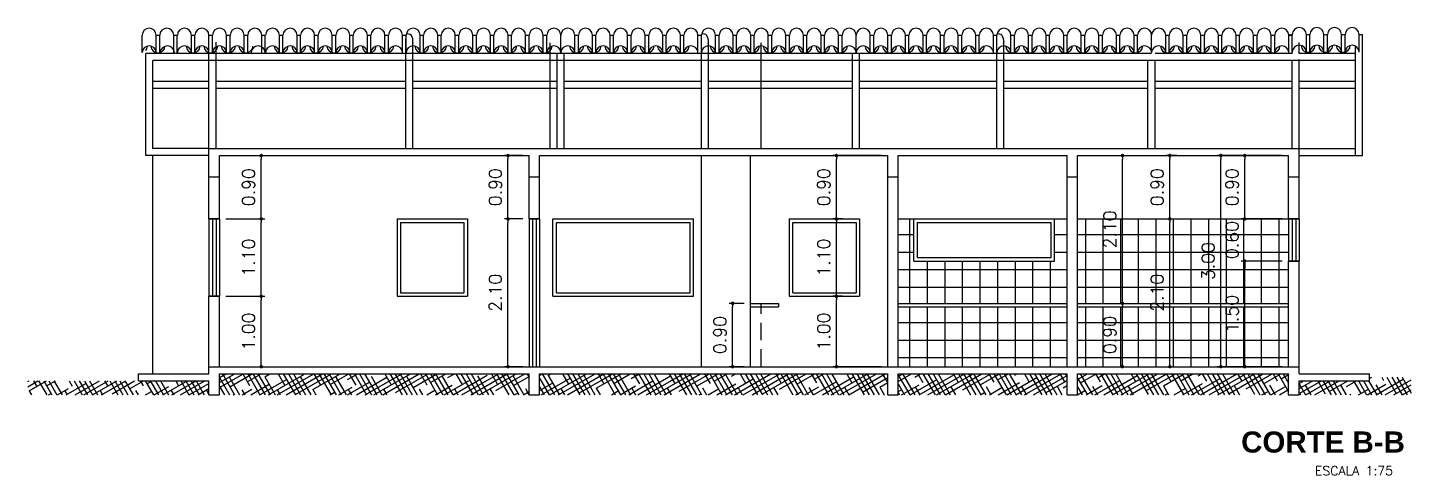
# Model space of a CAD drawing. Extents: x -194 to -47, y 46 to 98.
# Drawn here: x -193.54 to -173.87, y 67.58 to 73.94 of the extents above; entities that cross this region are included whole.
import ezdxf
from ezdxf.enums import TextEntityAlignment as Align

# ---------------------------------------------------------------- set-up
doc = ezdxf.new("R2010")
doc.units = 0
doc.header["$MEASUREMENT"] = 0
doc.linetypes.add('HIDDEN', pattern=[0.375, 0.25, -0.125])
doc.layers.get('0').update_dxf_attribs({"linetype": 'CONTINUOUS'})
doc.layers.get('DEFPOINTS').update_dxf_attribs({"linetype": 'CONTINUOUS'})
for name, color, linetype in [('ACESSÓRIO', 2, 'CONTINUOUS'), ('ALVENARIA', 7, 'CONTINUOUS'), ('ALVENARIA1', 44, 'CONTINUOUS'), ('COBERTURA', 6, 'CONTINUOUS'), ('COTA', 1, 'CONTINUOUS'), ('HATCH', 30, 'CONTINUOUS'), ('JAPOR', 142, 'CONTINUOUS'), ('TEXTO2', 40, 'CONTINUOUS'), ('TEXTO5', 5, 'CONTINUOUS')]:
    doc.layers.add(name, color=color, linetype=linetype)
doc.styles.add('SANSSERIFBOLD', font='sasb____.pfb')
doc.styles.add('SIMPLEX', font='SIMPLEX.SHX')
doc.dimstyles.new('DIM100', dxfattribs={"dimtxt": 0.18, "dimasz": 0.05, "dimexe": 0.05, "dimexo": 0.09, "dimgap": 0.09, "dimtad": 1, "dimzin": 0, "dimdsep": 46, "dimtxsty": 'SIMPLEX', "dimblk": 'DOT', "dimcen": 0.09, "dimadec": 0, "dimazin": 0, "dimtfac": 1, "dimtix": 1, "dimtofl": 0, "dimtmove": 2, "dimatfit": 3, "dimldrblk": 'DOT', "dimfxl": 1, "dimtolj": 1, "dimtzin": 0, "dimarcsym": 0})
pattern_1 = [(300, (-253.64849, -105.0782), (0.179126588, -0.18525635), [1, -0.5]), (30, (-253.64849, -105.0782), (-0.24775635, -0.070873412), [1, -0.5])]

# ---------------------------------------------------------------- blocks, each defined once
blk = doc.blocks.new('DOT')
at = {"layer": 'ALVENARIA', "color": 0, "linetype": 'ByBlock'}
blk.add_line((-0.5, 0), (-1, 0), dxfattribs=at)
at = {"layer": 'ALVENARIA', "color": 0, "linetype": 'ByBlock', "const_width": 0.5}
blk.add_lwpolyline([(-0.25, 0, 1), (0.25, 0, 1)], format="xyb", close=True, dxfattribs=at)
blk = doc.blocks.new('*D158')
at = {"color": 0, "linetype": 'ByBlock'}
for p, q in [((-190.725, 70.121), (-190.172, 70.121)), ((-190.222, 69.171), (-190.222, 70.071)), ((-190.725, 69.121), (-190.172, 69.121))]:
    blk.add_line(p, q, dxfattribs=at)
at = {"layer": 'DEFPOINTS', "color": 0, "linetype": 'ByBlock'}
for p in [(-190.815, 70.121), (-190.222, 70.121), (-190.815, 69.121)]:
    blk.add_point(p, dxfattribs=at)
at = {"color": 0, "linetype": 'ByBlock', "xscale": 0.05, "yscale": 0.05, "zscale": 0.05}
for p, rotation in [((-190.222, 70.121), 90), ((-190.222, 69.121), 270)]:
    blk.add_blockref('DOT', p, dxfattribs=dict(at, rotation=rotation))
at = {"color": 0, "linetype": 'ByBlock', "insert": (-190.402, 69.621), "char_height": 0.18, "attachment_point": 5, "rotation": 90, "style": 'SIMPLEX'}
blk.add_mtext('\\A1;1.00', dxfattribs=at)
blk = doc.blocks.new('*D159')
at = {"layer": 'COTA', "color": 0, "lineweight": -2}
for p, q in [((-190.725, 71.221), (-190.172, 71.221)), ((-190.222, 70.171), (-190.222, 71.171))]:
    blk.add_line(p, q, dxfattribs=at)
at = {"layer": 'DEFPOINTS', "color": 0}
for p in [(-190.815, 71.221), (-190.222, 71.221), (-190.815, 70.121)]:
    blk.add_point(p, dxfattribs=at)
at = {"layer": 'COTA', "color": 0, "lineweight": -2, "xscale": 0.05, "yscale": 0.05, "zscale": 0.05}
for p, rotation in [((-190.222, 71.221), 90), ((-190.222, 70.121), 270)]:
    blk.add_blockref('DOT', p, dxfattribs=dict(at, rotation=rotation))
at = {"layer": 'COTA', "color": 0, "insert": (-190.402, 70.671), "char_height": 0.18, "attachment_point": 5, "rotation": 90, "style": 'SIMPLEX'}
blk.add_mtext('\\A1;1.10', dxfattribs=at)
blk = doc.blocks.new('*D160')
at = {"layer": 'COTA', "color": 0, "lineweight": -2}
for p, q in [((-190.725, 72.121), (-190.172, 72.121)), ((-190.222, 71.271), (-190.222, 72.071))]:
    blk.add_line(p, q, dxfattribs=at)
at = {"layer": 'DEFPOINTS', "color": 0}
for p in [(-190.815, 72.121), (-190.222, 72.121), (-190.815, 71.221)]:
    blk.add_point(p, dxfattribs=at)
at = {"layer": 'COTA', "color": 0, "lineweight": -2, "xscale": 0.05, "yscale": 0.05, "zscale": 0.05}
for p, rotation in [((-190.222, 72.121), 90), ((-190.222, 71.221), 270)]:
    blk.add_blockref('DOT', p, dxfattribs=dict(at, rotation=rotation))
at = {"layer": 'COTA', "color": 0, "insert": (-190.402, 71.671), "char_height": 0.18, "attachment_point": 5, "rotation": 90, "style": 'SIMPLEX'}
blk.add_mtext('\\A1;0.90', dxfattribs=at)
blk = doc.blocks.new('*D161')
at = {"color": 0, "linetype": 'ByBlock'}
for p, q in [((-186.505, 71.221), (-186.764, 71.221)), ((-186.714, 69.171), (-186.714, 71.171)), ((-186.505, 69.121), (-186.764, 69.121))]:
    blk.add_line(p, q, dxfattribs=at)
at = {"layer": 'DEFPOINTS', "color": 0, "linetype": 'ByBlock'}
for p in [(-186.714, 71.221), (-186.415, 71.221), (-186.415, 69.121)]:
    blk.add_point(p, dxfattribs=at)
at = {"color": 0, "linetype": 'ByBlock', "xscale": 0.05, "yscale": 0.05, "zscale": 0.05}
for p, rotation in [((-186.714, 71.221), 90), ((-186.714, 69.121), 270)]:
    blk.add_blockref('DOT', p, dxfattribs=dict(at, rotation=rotation))
at = {"color": 0, "linetype": 'ByBlock', "insert": (-186.894, 70.171), "char_height": 0.18, "attachment_point": 5, "rotation": 90, "style": 'SIMPLEX'}
blk.add_mtext('\\A1;2.10', dxfattribs=at)
blk = doc.blocks.new('*D162')
at = {"layer": 'COTA', "color": 0, "lineweight": -2}
for p, q in [((-186.505, 72.121), (-186.764, 72.121)), ((-186.714, 71.271), (-186.714, 72.071))]:
    blk.add_line(p, q, dxfattribs=at)
at = {"layer": 'DEFPOINTS', "color": 0}
for p in [(-186.714, 72.121), (-186.415, 72.121), (-186.415, 71.221)]:
    blk.add_point(p, dxfattribs=at)
at = {"layer": 'COTA', "color": 0, "lineweight": -2, "xscale": 0.05, "yscale": 0.05, "zscale": 0.05}
for p, rotation in [((-186.714, 72.121), 90), ((-186.714, 71.221), 270)]:
    blk.add_blockref('DOT', p, dxfattribs=dict(at, rotation=rotation))
at = {"layer": 'COTA', "color": 0, "insert": (-186.894, 71.671), "char_height": 0.18, "attachment_point": 5, "rotation": 90, "style": 'SIMPLEX'}
blk.add_mtext('\\A1;0.90', dxfattribs=at)
blk = doc.blocks.new('*D163')
at = {"color": 0, "linetype": 'ByBlock'}
for p, q in [((-181.957, 70.121), (-182.095, 70.121)), ((-182.045, 69.171), (-182.045, 70.071)), ((-181.405, 69.121), (-182.095, 69.121))]:
    blk.add_line(p, q, dxfattribs=at)
at = {"layer": 'DEFPOINTS', "color": 0, "linetype": 'ByBlock'}
for p in [(-182.045, 70.121), (-181.867, 70.121), (-181.315, 69.121)]:
    blk.add_point(p, dxfattribs=at)
at = {"color": 0, "linetype": 'ByBlock', "xscale": 0.05, "yscale": 0.05, "zscale": 0.05}
for p, rotation in [((-182.045, 70.121), 90), ((-182.045, 69.121), 270)]:
    blk.add_blockref('DOT', p, dxfattribs=dict(at, rotation=rotation))
at = {"color": 0, "linetype": 'ByBlock', "insert": (-182.225, 69.621), "char_height": 0.18, "attachment_point": 5, "rotation": 90, "style": 'SIMPLEX'}
blk.add_mtext('\\A1;1.00', dxfattribs=at)
blk = doc.blocks.new('*D164')
at = {"layer": 'COTA', "color": 0, "lineweight": -2}
for p, q in [((-181.957, 71.221), (-182.095, 71.221)), ((-182.045, 70.171), (-182.045, 71.171))]:
    blk.add_line(p, q, dxfattribs=at)
at = {"layer": 'DEFPOINTS', "color": 0}
for p in [(-182.045, 71.221), (-181.867, 71.221), (-181.867, 70.121)]:
    blk.add_point(p, dxfattribs=at)
at = {"layer": 'COTA', "color": 0, "lineweight": -2, "xscale": 0.05, "yscale": 0.05, "zscale": 0.05}
for p, rotation in [((-182.045, 71.221), 90), ((-182.045, 70.121), 270)]:
    blk.add_blockref('DOT', p, dxfattribs=dict(at, rotation=rotation))
at = {"layer": 'COTA', "color": 0, "insert": (-182.225, 70.671), "char_height": 0.18, "attachment_point": 5, "rotation": 90, "style": 'SIMPLEX'}
blk.add_mtext('\\A1;1.10', dxfattribs=at)
blk = doc.blocks.new('*D165')
at = {"layer": 'COTA', "color": 0, "lineweight": -2}
for p, q in [((-181.405, 72.121), (-182.095, 72.121)), ((-182.045, 71.271), (-182.045, 72.071))]:
    blk.add_line(p, q, dxfattribs=at)
at = {"layer": 'DEFPOINTS', "color": 0}
for p in [(-182.045, 72.121), (-181.315, 72.121), (-181.867, 71.221)]:
    blk.add_point(p, dxfattribs=at)
at = {"layer": 'COTA', "color": 0, "lineweight": -2, "xscale": 0.05, "yscale": 0.05, "zscale": 0.05}
for p, rotation in [((-182.045, 72.121), 90), ((-182.045, 71.221), 270)]:
    blk.add_blockref('DOT', p, dxfattribs=dict(at, rotation=rotation))
at = {"layer": 'COTA', "color": 0, "insert": (-182.225, 71.671), "char_height": 0.18, "attachment_point": 5, "rotation": 90, "style": 'SIMPLEX'}
blk.add_mtext('\\A1;0.90', dxfattribs=at)
blk = doc.blocks.new('*D209')
at = {"color": 0, "linetype": 'ByBlock'}
for p, q in [((-183.355, 70.021), (-183.57, 70.021)), ((-183.52, 69.171), (-183.52, 69.971)), ((-183.355, 69.121), (-183.57, 69.121))]:
    blk.add_line(p, q, dxfattribs=at)
at = {"layer": 'DEFPOINTS', "color": 0, "linetype": 'ByBlock'}
for p in [(-183.52, 70.021), (-183.265, 70.021), (-183.265, 69.121)]:
    blk.add_point(p, dxfattribs=at)
at = {"color": 0, "linetype": 'ByBlock', "xscale": 0.05, "yscale": 0.05, "zscale": 0.05}
for p, rotation in [((-183.52, 70.021), 90), ((-183.52, 69.121), 270)]:
    blk.add_blockref('DOT', p, dxfattribs=dict(at, rotation=rotation))
at = {"color": 0, "linetype": 'ByBlock', "insert": (-183.7, 69.571), "char_height": 0.18, "attachment_point": 5, "rotation": 90, "style": 'SIMPLEX'}
blk.add_mtext('\\A1;0.90', dxfattribs=at)
blk = doc.blocks.new('*D213')
at = {"color": 0, "linetype": 'ByBlock'}
for p, q in [((-178.525, 70.021), (-177.928, 70.021)), ((-177.978, 69.171), (-177.978, 69.971)), ((-178.525, 69.121), (-177.928, 69.121))]:
    blk.add_line(p, q, dxfattribs=at)
at = {"layer": 'DEFPOINTS', "color": 0, "linetype": 'ByBlock'}
for p in [(-178.615, 70.021), (-177.978, 70.021), (-178.615, 69.121)]:
    blk.add_point(p, dxfattribs=at)
at = {"color": 0, "linetype": 'ByBlock', "xscale": 0.05, "yscale": 0.05, "zscale": 0.05}
for p, rotation in [((-177.978, 70.021), 90), ((-177.978, 69.121), 270)]:
    blk.add_blockref('DOT', p, dxfattribs=dict(at, rotation=rotation))
at = {"color": 0, "linetype": 'ByBlock', "insert": (-178.158, 69.571), "char_height": 0.18, "attachment_point": 5, "rotation": 90, "style": 'SIMPLEX'}
blk.add_mtext('\\A1;0.90', dxfattribs=at)
blk = doc.blocks.new('*D214')
at = {"layer": 'COTA', "color": 0, "lineweight": -2}
for p, q in [((-178.525, 72.121), (-177.928, 72.121)), ((-177.978, 70.071), (-177.978, 72.071))]:
    blk.add_line(p, q, dxfattribs=at)
at = {"layer": 'DEFPOINTS', "color": 0}
for p in [(-178.615, 72.121), (-177.978, 72.121), (-178.615, 70.021)]:
    blk.add_point(p, dxfattribs=at)
at = {"layer": 'COTA', "color": 0, "lineweight": -2, "xscale": 0.05, "yscale": 0.05, "zscale": 0.05}
for p, rotation in [((-177.978, 72.121), 90), ((-177.978, 70.021), 270)]:
    blk.add_blockref('DOT', p, dxfattribs=dict(at, rotation=rotation))
at = {"layer": 'COTA', "color": 0, "insert": (-178.158, 71.071), "char_height": 0.18, "attachment_point": 5, "rotation": 90, "style": 'SIMPLEX'}
blk.add_mtext('\\A1;2.10', dxfattribs=at)
blk = doc.blocks.new('*D215')
at = {"color": 0, "linetype": 'ByBlock'}
for p, q in [((-175.705, 70.621), (-176.29, 70.621)), ((-176.24, 69.171), (-176.24, 70.571)), ((-175.705, 69.121), (-176.29, 69.121))]:
    blk.add_line(p, q, dxfattribs=at)
at = {"layer": 'DEFPOINTS', "color": 0, "linetype": 'ByBlock'}
for p in [(-176.24, 70.621), (-175.615, 70.621), (-175.615, 69.121)]:
    blk.add_point(p, dxfattribs=at)
at = {"color": 0, "linetype": 'ByBlock', "xscale": 0.05, "yscale": 0.05, "zscale": 0.05}
for p, rotation in [((-176.24, 70.621), 90), ((-176.24, 69.121), 270)]:
    blk.add_blockref('DOT', p, dxfattribs=dict(at, rotation=rotation))
at = {"color": 0, "linetype": 'ByBlock', "insert": (-176.42, 69.871), "char_height": 0.18, "attachment_point": 5, "rotation": 90, "style": 'SIMPLEX'}
blk.add_mtext('\\A1;1.50', dxfattribs=at)
blk = doc.blocks.new('*D216')
at = {"layer": 'COTA', "color": 0, "lineweight": -2}
for p, q in [((-175.705, 71.221), (-176.29, 71.221)), ((-176.24, 71.271), (-176.24, 71.321)), ((-176.24, 70.571), (-176.24, 70.521))]:
    blk.add_line(p, q, dxfattribs=at)
at = {"layer": 'DEFPOINTS', "color": 0}
for p in [(-176.24, 71.221), (-175.615, 71.221), (-175.615, 70.621)]:
    blk.add_point(p, dxfattribs=at)
at = {"layer": 'COTA', "color": 0, "lineweight": -2, "xscale": 0.05, "yscale": 0.05, "zscale": 0.05}
for p, rotation in [((-176.24, 71.221), 270), ((-176.24, 70.621), 90)]:
    blk.add_blockref('DOT', p, dxfattribs=dict(at, rotation=rotation))
at = {"layer": 'COTA', "color": 0, "insert": (-176.42, 70.921), "char_height": 0.18, "attachment_point": 5, "rotation": 90, "style": 'SIMPLEX'}
blk.add_mtext('\\A1;0.60', dxfattribs=at)
blk = doc.blocks.new('*D217')
at = {"layer": 'COTA', "color": 0, "lineweight": -2}
for p, q in [((-175.705, 72.121), (-176.29, 72.121)), ((-176.24, 71.271), (-176.24, 72.071))]:
    blk.add_line(p, q, dxfattribs=at)
at = {"layer": 'DEFPOINTS', "color": 0}
for p in [(-176.24, 72.121), (-175.615, 72.121), (-175.615, 71.221)]:
    blk.add_point(p, dxfattribs=at)
at = {"layer": 'COTA', "color": 0, "lineweight": -2, "xscale": 0.05, "yscale": 0.05, "zscale": 0.05}
for p, rotation in [((-176.24, 72.121), 90), ((-176.24, 71.221), 270)]:
    blk.add_blockref('DOT', p, dxfattribs=dict(at, rotation=rotation))
at = {"layer": 'COTA', "color": 0, "insert": (-176.42, 71.671), "char_height": 0.18, "attachment_point": 5, "rotation": 90, "style": 'SIMPLEX'}
blk.add_mtext('\\A1;0.90', dxfattribs=at)
blk = doc.blocks.new('*D218')
at = {"color": 0, "linetype": 'ByBlock'}
for p, q in [((-175.705, 72.121), (-176.629, 72.121)), ((-176.579, 69.171), (-176.579, 72.071)), ((-175.705, 69.121), (-176.629, 69.121))]:
    blk.add_line(p, q, dxfattribs=at)
at = {"layer": 'DEFPOINTS', "color": 0, "linetype": 'ByBlock'}
for p in [(-176.579, 72.121), (-175.615, 72.121), (-175.615, 69.121)]:
    blk.add_point(p, dxfattribs=at)
at = {"color": 0, "linetype": 'ByBlock', "xscale": 0.05, "yscale": 0.05, "zscale": 0.05}
for p, rotation in [((-176.579, 72.121), 90), ((-176.579, 69.121), 270)]:
    blk.add_blockref('DOT', p, dxfattribs=dict(at, rotation=rotation))
at = {"color": 0, "linetype": 'ByBlock', "insert": (-176.759, 70.621), "char_height": 0.18, "attachment_point": 5, "rotation": 90, "style": 'SIMPLEX'}
blk.add_mtext('\\A1;3.00', dxfattribs=at)
blk = doc.blocks.new('*D219')
at = {"color": 0, "linetype": 'ByBlock'}
for p, q in [((-178.525, 71.221), (-177.254, 71.221)), ((-177.304, 69.171), (-177.304, 71.171)), ((-178.525, 69.121), (-177.254, 69.121))]:
    blk.add_line(p, q, dxfattribs=at)
at = {"layer": 'DEFPOINTS', "color": 0, "linetype": 'ByBlock'}
for p in [(-178.615, 71.221), (-177.304, 71.221), (-178.615, 69.121)]:
    blk.add_point(p, dxfattribs=at)
at = {"color": 0, "linetype": 'ByBlock', "xscale": 0.05, "yscale": 0.05, "zscale": 0.05}
for p, rotation in [((-177.304, 71.221), 90), ((-177.304, 69.121), 270)]:
    blk.add_blockref('DOT', p, dxfattribs=dict(at, rotation=rotation))
at = {"color": 0, "linetype": 'ByBlock', "insert": (-177.484, 70.171), "char_height": 0.18, "attachment_point": 5, "rotation": 90, "style": 'SIMPLEX'}
blk.add_mtext('\\A1;2.10', dxfattribs=at)
blk = doc.blocks.new('*D220')
at = {"color": 0, "linetype": 'ByBlock'}
for p, q in [((-177.205, 72.121), (-177.354, 72.121)), ((-177.304, 71.271), (-177.304, 72.071)), ((-178.525, 71.221), (-177.254, 71.221))]:
    blk.add_line(p, q, dxfattribs=at)
at = {"layer": 'DEFPOINTS', "color": 0, "linetype": 'ByBlock'}
for p in [(-177.304, 72.121), (-177.115, 72.121), (-178.615, 71.221)]:
    blk.add_point(p, dxfattribs=at)
at = {"color": 0, "linetype": 'ByBlock', "xscale": 0.05, "yscale": 0.05, "zscale": 0.05}
for p, rotation in [((-177.304, 72.121), 90), ((-177.304, 71.221), 270)]:
    blk.add_blockref('DOT', p, dxfattribs=dict(at, rotation=rotation))
at = {"color": 0, "linetype": 'ByBlock', "insert": (-177.484, 71.671), "char_height": 0.18, "attachment_point": 5, "rotation": 90, "style": 'SIMPLEX'}
blk.add_mtext('\\A1;0.90', dxfattribs=at)

msp = doc.modelspace()

# ---------------------------------------------------------------- hatches: boundary and pattern name
at = {"layer": 'HATCH'}
h = msp.add_hatch(dxfattribs=at)
h.set_pattern_fill('NET', color=256, scale=2, style=0)
h.paths.add_polyline_path([(-178.615, 70.021), (-175.615, 70.021), (-175.615, 70.621), (-175.615, 71.221), (-178.615, 71.221)])
h.paths.add_polyline_path([(-175.615, 69.121), (-175.615, 69.971), (-178.615, 69.971), (-178.615, 69.121)])
h.paths.add_polyline_path([(-181.165, 69.971), (-181.165, 69.121), (-178.765, 69.121), (-178.765, 69.971)])
h.paths.add_polyline_path([(-178.765, 70.021), (-178.765, 71.221), (-178.942, 71.221), (-178.942, 70.621), (-180.942, 70.621), (-180.942, 71.221), (-181.165, 71.221), (-181.165, 70.021)])
h.paths.add_polyline_path([(-178.293, 70.768), (-178.293, 71.373), (-178.023, 71.373), (-178.023, 70.768)], flags=9)
h.paths.add_polyline_path([(-176.555, 69.568), (-176.555, 70.173), (-176.285, 70.173), (-176.285, 69.568)], flags=9)
h.paths.add_polyline_path([(-176.555, 70.601), (-176.555, 71.24), (-176.285, 71.24), (-176.285, 70.601)], flags=9)
h.paths.add_polyline_path([(-176.894, 70.301), (-176.894, 70.94), (-176.624, 70.94), (-176.624, 70.301)], flags=24)
h.paths.add_polyline_path([(-177.619, 69.868), (-177.619, 70.473), (-177.349, 70.473), (-177.349, 69.868)], flags=9)
h.paths.add_polyline_path([(-178.293, 69.251), (-178.293, 69.89), (-178.023, 69.89), (-178.023, 69.251)], flags=24)
h = msp.add_hatch(dxfattribs=at)
h.set_pattern_fill('HOUND', color=256, angle=-60, style=0)
h.set_pattern_definition(pattern_1)
h.paths.add_polyline_path([(-190.965, 68.721), (-190.965, 68.921), (-191.965, 68.921), (-193.543, 68.921), (-193.543, 68.721)])
h.paths.add_polyline_path([(-186.415, 68.721), (-186.415, 69.021), (-190.815, 69.021), (-190.815, 68.721)])
h.paths.add_polyline_path([(-181.315, 68.721), (-181.315, 69.021), (-186.265, 69.021), (-186.265, 68.721)])
h.paths.add_polyline_path([(-178.765, 68.721), (-178.765, 69.021), (-181.165, 69.021), (-181.165, 68.721)])
h = msp.add_hatch(dxfattribs=at)
h.set_pattern_fill('HOUND', color=256, angle=-60, style=0)
h.set_pattern_definition(pattern_1)
h.paths.add_polyline_path([(-178.615, 69.021), (-178.615, 68.721), (-175.615, 68.721), (-175.615, 69.021)])
h.paths.add_polyline_path([(-174.465, 68.921), (-175.465, 68.921), (-175.465, 68.721), (-173.871, 68.721), (-173.871, 68.971), (-174.465, 68.971)])
h = msp.add_hatch(dxfattribs=at)
h.set_pattern_fill('HOUND', color=256, angle=-60, style=0)
h.set_pattern_definition(pattern_1)
h.paths.add_polyline_path([(-175.615, 68.721), (-175.615, 69.021), (-178.615, 69.021), (-178.615, 68.721)])

# ---------------------------------------------------------------- linework, layer by layer
at = {"layer": 'ACESSÓRIO'}
for p, q in [((-183.265, 70.021), (-182.867, 70.021)), ((-183.265, 69.971), (-182.867, 69.971)), ((-182.867, 70.021), (-182.867, 69.971)), ((-181.165, 70.021), (-178.765, 70.021)), ((-181.165, 69.971), (-178.765, 69.971)), ((-178.615, 70.021), (-175.615, 70.021)), ((-178.615, 69.971), (-175.615, 69.971))]:
    msp.add_line(p, q, dxfattribs=at)
at = {"layer": 'ACESSÓRIO', "linetype": 'HIDDEN'}
msp.add_line((-183.115, 69.121), (-183.115, 70.021), dxfattribs=at)
at = {"layer": 'ALVENARIA'}
for p, q in [((-190.965, 71.221), (-190.965, 72.221)), ((-190.965, 72.221), (-175.465, 72.221)), ((-175.465, 71.221), (-175.465, 72.221)), ((-190.815, 72.121), (-186.415, 72.121)), ((-190.815, 71.221), (-190.815, 72.121)), ((-186.415, 71.221), (-186.415, 72.121)), ((-186.265, 71.221), (-186.265, 72.121)), ((-186.265, 72.121), (-181.315, 72.121)), ((-181.315, 69.121), (-181.315, 72.121)), ((-181.165, 69.121), (-181.165, 72.121)), ((-181.165, 72.121), (-178.765, 72.121)), ((-178.765, 69.121), (-178.765, 72.121)), ((-178.615, 69.121), (-178.615, 72.121)), ((-178.615, 72.121), (-175.615, 72.121)), ((-175.615, 71.221), (-175.615, 72.121)), ((-190.965, 71.821), (-190.815, 71.821)), ((-186.415, 71.821), (-186.265, 71.821)), ((-181.315, 71.821), (-181.165, 71.821)), ((-178.765, 71.821), (-178.615, 71.821)), ((-175.615, 71.821), (-175.465, 71.821)), ((-190.965, 71.221), (-190.815, 71.221)), ((-190.815, 71.221), (-190.965, 71.221)), ((-186.415, 71.221), (-186.265, 71.221)), ((-186.265, 71.221), (-186.415, 71.221)), ((-186.415, 71.221), (-186.265, 71.221)), ((-175.615, 71.221), (-175.465, 71.221)), ((-175.465, 71.221), (-175.615, 71.221)), ((-175.615, 71.221), (-175.465, 71.221)), ((-175.615, 69.121), (-175.615, 70.621)), ((-175.615, 70.621), (-175.465, 70.621)), ((-175.465, 70.621), (-175.615, 70.621)), ((-175.465, 69.021), (-175.465, 70.621)), ((-190.965, 69.021), (-190.965, 70.121)), ((-190.965, 70.121), (-190.815, 70.121)), ((-190.815, 70.121), (-190.965, 70.121)), ((-190.815, 69.121), (-190.815, 70.121)), ((-190.965, 69.121), (-175.465, 69.121)), ((-184.515, 69.121), (-181.315, 69.121)), ((-191.965, 69.021), (-190.965, 69.021)), ((-191.965, 68.921), (-191.965, 69.021)), ((-191.965, 68.921), (-190.965, 68.921)), ((-190.965, 68.721), (-190.965, 68.921)), ((-190.815, 69.021), (-186.415, 69.021)), ((-190.815, 68.721), (-190.815, 69.021)), ((-186.415, 68.721), (-186.415, 69.021)), ((-186.265, 68.721), (-186.265, 69.021)), ((-186.265, 69.021), (-181.315, 69.021)), ((-181.315, 68.721), (-181.315, 69.021)), ((-181.165, 69.021), (-178.765, 69.021)), ((-181.165, 68.721), (-181.165, 69.021)), ((-178.765, 68.721), (-178.765, 69.021)), ((-178.615, 68.721), (-178.615, 69.021)), ((-178.615, 69.021), (-175.615, 69.021)), ((-175.615, 68.721), (-175.615, 69.021)), ((-175.465, 69.021), (-174.465, 69.021)), ((-175.465, 68.721), (-175.465, 68.921)), ((-175.465, 68.721), (-175.465, 68.921)), ((-175.465, 68.921), (-174.465, 68.921)), ((-174.465, 68.921), (-174.465, 69.021)), ((-190.965, 68.721), (-190.815, 68.721)), ((-186.415, 68.721), (-186.265, 68.721)), ((-181.315, 68.721), (-181.165, 68.721)), ((-178.765, 68.721), (-178.615, 68.721)), ((-175.615, 68.721), (-175.465, 68.721))]:
    msp.add_line(p, q, dxfattribs=at)
at = {"layer": 'ALVENARIA1'}
for p, q in [((-186.115, 72.221), (-186.115, 73.721)), ((-183.115, 72.221), (-183.115, 73.721)), ((-191.765, 69.021), (-191.765, 72.121)), ((-183.965, 69.121), (-183.965, 72.121)), ((-183.265, 69.121), (-183.265, 72.121))]:
    msp.add_line(p, q, dxfattribs=at)
at = {"layer": 'COBERTURA'}
for p, q in [((-191.916, 73.583), (-191.916, 73.833)), ((-191.716, 73.583), (-191.716, 73.833)), ((-191.666, 73.583), (-191.666, 73.833)), ((-191.466, 73.583), (-191.466, 73.833)), ((-191.416, 73.583), (-191.416, 73.833)), ((-191.215, 73.583), (-191.215, 73.833)), ((-191.165, 73.583), (-191.165, 73.833)), ((-190.965, 73.583), (-190.965, 73.833)), ((-190.915, 73.583), (-190.915, 73.833)), ((-190.715, 73.583), (-190.715, 73.833)), ((-190.665, 73.583), (-190.665, 73.833)), ((-190.465, 73.583), (-190.465, 73.833)), ((-190.415, 73.583), (-190.415, 73.833)), ((-190.215, 73.583), (-190.215, 73.833)), ((-190.165, 73.583), (-190.165, 73.833)), ((-189.963, 73.583), (-189.963, 73.833)), ((-189.913, 73.583), (-189.913, 73.833)), ((-189.713, 73.583), (-189.713, 73.833)), ((-189.663, 73.583), (-189.663, 73.833)), ((-189.463, 73.583), (-189.463, 73.833)), ((-189.413, 73.583), (-189.413, 73.833)), ((-189.213, 73.583), (-189.213, 73.833)), ((-189.163, 73.583), (-189.163, 73.833)), ((-188.963, 73.583), (-188.963, 73.833)), ((-188.913, 73.583), (-188.913, 73.833)), ((-188.713, 73.583), (-188.713, 73.833)), ((-188.663, 73.583), (-188.663, 73.833)), ((-188.463, 73.583), (-188.463, 73.833)), ((-188.413, 73.583), (-188.413, 73.833)), ((-188.213, 73.583), (-188.213, 73.833)), ((-188.213, 73.583), (-188.213, 73.833)), ((-188.165, 73.728), (-188.163, 73.84)), ((-188.163, 73.583), (-188.163, 73.833)), ((-188.163, 73.583), (-188.163, 73.833)), ((-187.963, 73.583), (-187.963, 73.833)), ((-187.913, 73.583), (-187.913, 73.833)), ((-187.713, 73.583), (-187.713, 73.833)), ((-187.663, 73.583), (-187.663, 73.833)), ((-187.463, 73.583), (-187.463, 73.833)), ((-187.413, 73.583), (-187.413, 73.833)), ((-187.213, 73.583), (-187.213, 73.833)), ((-187.163, 73.583), (-187.163, 73.833)), ((-186.963, 73.583), (-186.963, 73.833)), ((-186.913, 73.583), (-186.913, 73.833)), ((-186.713, 73.583), (-186.713, 73.833)), ((-186.663, 73.583), (-186.663, 73.833)), ((-186.463, 73.583), (-186.463, 73.833)), ((-186.413, 73.583), (-186.413, 73.833)), ((-186.213, 73.583), (-186.213, 73.833)), ((-186.163, 73.583), (-186.163, 73.833)), ((-185.963, 73.583), (-185.963, 73.833)), ((-185.963, 73.583), (-185.963, 73.833)), ((-185.763, 73.583), (-185.763, 73.833)), ((-185.713, 73.583), (-185.713, 73.833)), ((-185.513, 73.583), (-185.513, 73.833)), ((-185.463, 73.583), (-185.463, 73.833)), ((-185.263, 73.583), (-185.263, 73.833)), ((-185.213, 73.583), (-185.213, 73.833)), ((-185.013, 73.583), (-185.013, 73.833)), ((-184.963, 73.583), (-184.963, 73.833)), ((-184.763, 73.583), (-184.763, 73.833)), ((-184.713, 73.583), (-184.713, 73.833)), ((-184.513, 73.583), (-184.513, 73.833)), ((-184.463, 73.583), (-184.463, 73.833)), ((-184.263, 73.583), (-184.263, 73.833)), ((-184.213, 73.583), (-184.213, 73.833)), ((-184.013, 73.583), (-184.013, 73.833)), ((-184.013, 73.583), (-184.013, 73.833)), ((-183.965, 73.728), (-183.963, 73.84)), ((-183.963, 73.583), (-183.963, 73.833)), ((-183.963, 73.583), (-183.963, 73.833)), ((-183.763, 73.583), (-183.763, 73.833)), ((-183.713, 73.583), (-183.713, 73.833)), ((-183.513, 73.583), (-183.513, 73.833)), ((-183.463, 73.583), (-183.463, 73.833)), ((-183.263, 73.583), (-183.263, 73.833)), ((-183.213, 73.583), (-183.213, 73.833)), ((-183.013, 73.583), (-183.013, 73.833)), ((-182.963, 73.583), (-182.963, 73.833)), ((-182.763, 73.583), (-182.763, 73.833)), ((-182.713, 73.583), (-182.713, 73.833)), ((-182.513, 73.583), (-182.513, 73.833)), ((-182.463, 73.583), (-182.463, 73.833)), ((-182.263, 73.583), (-182.263, 73.833)), ((-182.213, 73.583), (-182.213, 73.833)), ((-182.013, 73.583), (-182.013, 73.833)), ((-181.963, 73.583), (-181.963, 73.833)), ((-181.763, 73.583), (-181.763, 73.833)), ((-181.763, 73.583), (-181.763, 73.833)), ((-181.563, 73.583), (-181.563, 73.833)), ((-181.513, 73.583), (-181.513, 73.833)), ((-181.313, 73.583), (-181.313, 73.833)), ((-181.263, 73.583), (-181.263, 73.833)), ((-181.063, 73.583), (-181.063, 73.833)), ((-181.013, 73.583), (-181.013, 73.833)), ((-180.813, 73.583), (-180.813, 73.833)), ((-180.763, 73.583), (-180.763, 73.833)), ((-180.563, 73.583), (-180.563, 73.833)), ((-180.513, 73.583), (-180.513, 73.833)), ((-180.313, 73.583), (-180.313, 73.833)), ((-180.263, 73.583), (-180.263, 73.833)), ((-180.063, 73.583), (-180.063, 73.833)), ((-180.013, 73.583), (-180.013, 73.833)), ((-179.813, 73.583), (-179.813, 73.833)), ((-179.813, 73.583), (-179.813, 73.833)), ((-179.765, 73.728), (-179.763, 73.84)), ((-179.763, 73.583), (-179.763, 73.833)), ((-179.763, 73.583), (-179.763, 73.833)), ((-179.563, 73.583), (-179.563, 73.833)), ((-179.513, 73.583), (-179.513, 73.833)), ((-179.313, 73.583), (-179.313, 73.833)), ((-179.263, 73.583), (-179.263, 73.833)), ((-179.063, 73.583), (-179.063, 73.833)), ((-179.013, 73.583), (-179.013, 73.833)), ((-178.813, 73.583), (-178.813, 73.833)), ((-178.763, 73.583), (-178.763, 73.833)), ((-178.563, 73.583), (-178.563, 73.833)), ((-178.513, 73.583), (-178.513, 73.833)), ((-178.313, 73.583), (-178.313, 73.833)), ((-178.263, 73.583), (-178.263, 73.833)), ((-178.063, 73.583), (-178.063, 73.833)), ((-178.013, 73.583), (-178.013, 73.833)), ((-177.813, 73.583), (-177.813, 73.833)), ((-177.763, 73.583), (-177.763, 73.833)), ((-177.563, 73.583), (-177.563, 73.833)), ((-177.563, 73.583), (-177.563, 73.833)), ((-177.363, 73.583), (-177.363, 73.833)), ((-177.313, 73.583), (-177.313, 73.833)), ((-177.113, 73.583), (-177.113, 73.833)), ((-177.063, 73.583), (-177.063, 73.833)), ((-176.863, 73.583), (-176.863, 73.833)), ((-176.813, 73.583), (-176.813, 73.833)), ((-176.613, 73.583), (-176.613, 73.833)), ((-176.563, 73.583), (-176.563, 73.833)), ((-176.363, 73.583), (-176.363, 73.833)), ((-176.313, 73.583), (-176.313, 73.833)), ((-176.113, 73.583), (-176.113, 73.833)), ((-176.063, 73.583), (-176.063, 73.833)), ((-175.863, 73.583), (-175.863, 73.833)), ((-175.813, 73.583), (-175.813, 73.833)), ((-175.613, 73.591), (-175.613, 73.841)), ((-175.613, 73.583), (-175.613, 73.833)), ((-175.613, 73.583), (-175.613, 73.833)), ((-175.563, 73.591), (-175.563, 73.841)), ((-175.563, 73.583), (-175.563, 73.833)), ((-175.363, 73.591), (-175.363, 73.841)), ((-175.313, 73.591), (-175.313, 73.841)), ((-175.113, 73.591), (-175.113, 73.841)), ((-175.063, 73.591), (-175.063, 73.841)), ((-174.863, 73.591), (-174.863, 73.841)), ((-174.813, 73.591), (-174.813, 73.841)), ((-174.613, 73.591), (-174.613, 73.841)), ((-174.563, 73.591), (-174.563, 73.841)), ((-190.965, 72.221), (-190.965, 73.731)), ((-190.865, 72.221), (-190.865, 73.731)), ((-188.165, 72.221), (-188.165, 73.731)), ((-188.165, 72.221), (-188.165, 73.727)), ((-188.067, 73.727), (-188.073, 73.707)), ((-188.067, 73.727), (-188.073, 73.707)), ((-188.065, 73.726), (-188.071, 73.707)), ((-188.065, 72.221), (-188.065, 73.731)), ((-188.065, 72.221), (-188.065, 73.727)), ((-183.965, 72.221), (-183.965, 73.731)), ((-183.965, 72.221), (-183.965, 73.727)), ((-183.867, 73.727), (-183.873, 73.707)), ((-183.867, 73.727), (-183.873, 73.707)), ((-183.865, 73.726), (-183.871, 73.707)), ((-183.865, 72.221), (-183.865, 73.731)), ((-183.865, 72.221), (-183.865, 73.727)), ((-179.765, 72.221), (-179.765, 73.731)), ((-179.765, 72.221), (-179.765, 73.727)), ((-179.667, 73.727), (-179.673, 73.707)), ((-179.667, 73.727), (-179.673, 73.707)), ((-179.665, 73.726), (-179.671, 73.707)), ((-179.665, 72.221), (-179.665, 73.731)), ((-179.665, 72.221), (-179.665, 73.727)), ((-175.565, 73.571), (-175.565, 73.727)), ((-175.465, 73.571), (-175.465, 73.727)), ((-174.665, 72.121), (-174.665, 73.676)), ((-174.565, 72.121), (-174.565, 73.727)), ((-187.965, 73.571), (-191.865, 73.571)), ((-191.865, 72.121), (-191.865, 73.571)), ((-187.965, 73.471), (-191.765, 73.471)), ((-191.765, 72.221), (-191.765, 73.471)), ((-185.915, 73.571), (-190.219, 73.571)), ((-185.915, 73.471), (-190.115, 73.471)), ((-183.865, 73.571), (-188.169, 73.571)), ((-188.163, 73.471), (-188.169, 73.471)), ((-183.865, 73.471), (-188.065, 73.471)), ((-186.015, 72.221), (-186.015, 73.571)), ((-185.915, 72.221), (-185.915, 73.571)), ((-179.665, 73.571), (-183.969, 73.571)), ((-183.963, 73.471), (-183.969, 73.471)), ((-179.665, 73.471), (-183.865, 73.471)), ((-181.815, 72.221), (-181.815, 73.571)), ((-181.715, 72.221), (-181.715, 73.571)), ((-177.563, 73.571), (-179.769, 73.571)), ((-179.763, 73.471), (-179.769, 73.471)), ((-174.665, 73.471), (-179.665, 73.471)), ((-177.615, 72.221), (-177.615, 73.471)), ((-175.561, 73.571), (-177.515, 73.571)), ((-177.515, 72.221), (-177.515, 73.471)), ((-175.565, 72.221), (-175.565, 73.471)), ((-174.665, 73.571), (-175.465, 73.571)), ((-175.465, 72.221), (-175.465, 73.488)), ((-190.965, 73.172), (-191.765, 73.172)), ((-190.965, 73.072), (-191.765, 73.072)), ((-190.115, 73.172), (-190.865, 73.172)), ((-190.115, 73.072), (-190.865, 73.072)), ((-188.163, 73.172), (-190.115, 73.172)), ((-188.163, 73.072), (-190.115, 73.072)), ((-186.015, 73.172), (-188.065, 73.172)), ((-186.015, 73.072), (-188.065, 73.072)), ((-183.963, 73.172), (-185.915, 73.172)), ((-183.963, 73.072), (-185.915, 73.072)), ((-181.815, 73.172), (-183.865, 73.172)), ((-181.815, 73.072), (-183.865, 73.072)), ((-179.765, 73.172), (-181.715, 73.172)), ((-179.765, 73.072), (-181.715, 73.072)), ((-177.615, 73.172), (-179.665, 73.172)), ((-177.615, 73.072), (-179.665, 73.072)), ((-175.563, 73.172), (-177.515, 73.172)), ((-175.563, 73.072), (-177.515, 73.072)), ((-174.665, 73.172), (-175.465, 73.172)), ((-174.665, 73.072), (-175.465, 73.072)), ((-190.965, 72.221), (-191.765, 72.221)), ((-175.465, 72.221), (-174.665, 72.221)), ((-190.965, 72.121), (-191.865, 72.121)), ((-175.465, 72.121), (-174.565, 72.121))]:
    msp.add_line(p, q, dxfattribs=at)
for centre, start, end in [((-191.816, 73.83), 1.8272, 178.1728), ((-191.691, 73.93), 255.4924, 284.5076), ((-191.566, 73.83), 1.8272, 178.1728), ((-191.441, 73.93), 255.4924, 284.5076), ((-191.315, 73.83), 1.8272, 178.1728), ((-191.19, 73.93), 255.4924, 284.5076), ((-191.065, 73.83), 1.8272, 178.1728), ((-190.94, 73.93), 255.4924, 284.5076), ((-190.815, 73.83), 1.8272, 178.1728), ((-190.69, 73.93), 255.4924, 284.5076), ((-190.565, 73.83), 1.8272, 178.1728), ((-190.44, 73.93), 255.4924, 284.5076), ((-190.315, 73.83), 1.8272, 178.1728), ((-190.19, 73.93), 255.4924, 284.5076), ((-190.063, 73.83), 1.8272, 178.1728), ((-189.938, 73.93), 255.4924, 284.5076), ((-189.813, 73.83), 1.8272, 178.1728), ((-189.688, 73.93), 255.4924, 284.5076), ((-189.563, 73.83), 1.8272, 178.1728), ((-189.438, 73.93), 255.4924, 284.5076), ((-189.313, 73.83), 1.8272, 178.1728), ((-189.188, 73.93), 255.4924, 284.5076), ((-189.063, 73.83), 1.8272, 178.1728), ((-188.938, 73.93), 255.4924, 284.5076), ((-188.813, 73.83), 1.8272, 178.1728), ((-188.688, 73.93), 255.4924, 284.5076), ((-188.563, 73.83), 1.8272, 178.1728), ((-188.438, 73.93), 255.4924, 284.5076), ((-188.313, 73.83), 1.8272, 178.1728), ((-188.188, 73.93), 255.4924, 284.5076), ((-188.063, 73.83), 1.8272, 178.1728), ((-188.063, 73.83), 173.7766, 178.1728), ((-187.938, 73.93), 255.4924, 284.5076), ((-187.813, 73.83), 1.8272, 178.1728), ((-187.688, 73.93), 255.4924, 284.5076), ((-187.563, 73.83), 1.8272, 178.1728), ((-187.438, 73.93), 255.4924, 284.5076), ((-187.313, 73.83), 1.8272, 178.1728), ((-187.188, 73.93), 255.4924, 284.5076), ((-187.063, 73.83), 1.8272, 178.1728), ((-186.938, 73.93), 255.4924, 284.5076), ((-186.813, 73.83), 1.8272, 178.1728), ((-186.688, 73.93), 255.4924, 284.5076), ((-186.563, 73.83), 1.8272, 178.1728), ((-186.438, 73.93), 255.4924, 284.5076), ((-186.313, 73.83), 1.8272, 178.1728), ((-186.188, 73.93), 255.4924, 284.5076), ((-186.063, 73.83), 1.8272, 178.1728), ((-185.863, 73.83), 1.8272, 178.1728), ((-185.738, 73.93), 255.4924, 284.5076), ((-185.613, 73.83), 1.8272, 178.1728), ((-185.488, 73.93), 255.4924, 284.5076), ((-185.363, 73.83), 1.8272, 178.1728), ((-185.238, 73.93), 255.4924, 284.5076), ((-185.113, 73.83), 1.8272, 178.1728), ((-184.988, 73.93), 255.4924, 284.5076), ((-184.863, 73.83), 1.8272, 178.1728), ((-184.738, 73.93), 255.4924, 284.5076), ((-184.613, 73.83), 1.8272, 178.1728), ((-184.488, 73.93), 255.4924, 284.5076), ((-184.363, 73.83), 1.8272, 178.1728), ((-184.238, 73.93), 255.4924, 284.5076), ((-184.113, 73.83), 1.8272, 178.1728), ((-183.988, 73.93), 255.4924, 284.5076), ((-183.863, 73.83), 1.8272, 178.1728), ((-183.863, 73.83), 173.7766, 178.1728), ((-183.738, 73.93), 255.4924, 284.5076), ((-183.613, 73.83), 1.8272, 178.1728), ((-183.488, 73.93), 255.4924, 284.5076), ((-183.363, 73.83), 1.8272, 178.1728), ((-183.238, 73.93), 255.4924, 284.5076), ((-183.113, 73.83), 1.8272, 178.1728), ((-182.988, 73.93), 255.4924, 284.5076), ((-182.863, 73.83), 1.8272, 178.1728), ((-182.738, 73.93), 255.4924, 284.5076), ((-182.613, 73.83), 1.8272, 178.1728), ((-182.488, 73.93), 255.4924, 284.5076), ((-182.363, 73.83), 1.8272, 178.1728), ((-182.238, 73.93), 255.4924, 284.5076), ((-182.113, 73.83), 1.8272, 178.1728), ((-181.988, 73.93), 255.4924, 284.5076), ((-181.863, 73.83), 1.8272, 178.1728), ((-181.663, 73.83), 1.8272, 178.1728), ((-181.538, 73.93), 255.4924, 284.5076), ((-181.413, 73.83), 1.8272, 178.1728), ((-181.288, 73.93), 255.4924, 284.5076), ((-181.163, 73.83), 1.8272, 178.1728), ((-181.038, 73.93), 255.4924, 284.5076), ((-180.913, 73.83), 1.8272, 178.1728), ((-180.788, 73.93), 255.4924, 284.5076), ((-180.663, 73.83), 1.8272, 178.1728), ((-180.538, 73.93), 255.4924, 284.5076), ((-180.413, 73.83), 1.8272, 178.1728), ((-180.288, 73.93), 255.4924, 284.5076), ((-180.163, 73.83), 1.8272, 178.1728), ((-180.038, 73.93), 255.4924, 284.5076), ((-179.913, 73.83), 1.8272, 178.1728), ((-179.788, 73.93), 255.4924, 284.5076), ((-179.663, 73.83), 1.8272, 178.1728), ((-179.663, 73.83), 173.7766, 178.1728), ((-179.538, 73.93), 255.4924, 284.5076), ((-179.413, 73.83), 1.8272, 178.1728), ((-179.288, 73.93), 255.4924, 284.5076), ((-179.163, 73.83), 1.8272, 178.1728), ((-179.038, 73.93), 255.4924, 284.5076), ((-178.913, 73.83), 1.8272, 178.1728), ((-178.788, 73.93), 255.4924, 284.5076), ((-178.663, 73.83), 1.8272, 178.1728), ((-178.538, 73.93), 255.4924, 284.5076), ((-178.413, 73.83), 1.8272, 178.1728), ((-178.288, 73.93), 255.4924, 284.5076), ((-178.163, 73.83), 1.8272, 178.1728), ((-178.038, 73.93), 255.4924, 284.5076), ((-177.913, 73.83), 1.8272, 178.1728), ((-177.788, 73.93), 255.4924, 284.5076), ((-177.663, 73.83), 1.8272, 178.1728), ((-177.463, 73.83), 1.8272, 178.1728), ((-177.338, 73.93), 255.4924, 284.5076), ((-177.213, 73.83), 1.8272, 178.1728), ((-177.088, 73.93), 255.4924, 284.5076), ((-176.963, 73.83), 1.8272, 178.1728), ((-176.838, 73.93), 255.4924, 284.5076), ((-176.713, 73.83), 1.8272, 178.1728), ((-176.588, 73.93), 255.4924, 284.5076), ((-176.463, 73.83), 1.8272, 178.1728), ((-176.338, 73.93), 255.4924, 284.5076), ((-176.213, 73.83), 1.8272, 178.1728), ((-176.088, 73.93), 255.4924, 284.5076), ((-175.963, 73.83), 1.8272, 178.1728), ((-175.838, 73.93), 255.4924, 284.5076), ((-175.713, 73.83), 1.8272, 178.1728), ((-175.588, 73.938), 255.4924, 284.5076), ((-175.588, 73.93), 255.4924, 284.5076), ((-175.463, 73.838), 1.8272, 178.1728), ((-175.463, 73.83), 173.7766, 178.1728), ((-175.338, 73.938), 255.4924, 284.5076), ((-175.213, 73.838), 1.8272, 178.1728), ((-175.088, 73.938), 255.4924, 284.5076), ((-174.963, 73.838), 1.8272, 178.1728), ((-174.838, 73.938), 255.4924, 284.5076), ((-174.713, 73.838), 1.8272, 178.1728), ((-174.588, 73.938), 255.4924, 284.5076), ((-191.816, 73.58), 1.8272, 178.1728), ((-191.941, 73.68), 319.257, 358.1728), ((-191.691, 73.68), 182.3382, 358.1728), ((-191.557, 73.58), 1.8272, 178.1728), ((-191.315, 73.58), 1.8272, 178.1728), ((-191.19, 73.68), 182.3382, 358.1728), ((-191.065, 73.58), 1.8272, 178.1728), ((-190.94, 73.68), 182.3382, 358.1728), ((-190.815, 73.58), 1.8272, 178.1728), ((-190.69, 73.68), 182.3382, 358.1728), ((-190.565, 73.58), 1.8272, 178.1728), ((-190.44, 73.68), 182.3382, 358.1728), ((-190.265, 73.58), 1.8272, 178.1728), ((-190.063, 73.58), 1.8272, 178.1728), ((-189.938, 73.68), 182.3382, 358.1728), ((-189.813, 73.58), 1.8272, 178.1728), ((-189.688, 73.68), 182.3382, 358.1728), ((-189.563, 73.58), 1.8272, 178.1728), ((-189.438, 73.68), 182.3382, 358.1728), ((-189.313, 73.58), 1.8272, 178.1728), ((-189.188, 73.68), 182.3382, 358.1728), ((-189.063, 73.58), 1.8272, 178.1728), ((-188.938, 73.68), 182.3382, 358.1728), ((-188.813, 73.58), 1.8272, 178.1728), ((-188.688, 73.68), 182.3382, 358.1728), ((-188.563, 73.58), 1.8272, 178.1728), ((-188.438, 73.68), 182.3382, 358.1728), ((-188.313, 73.58), 1.8272, 178.1728), ((-188.063, 73.58), 1.8272, 178.1728), ((-188.063, 73.58), 89.9126, 178.1728), ((-187.938, 73.68), 182.3382, 358.1728), ((-187.813, 73.58), 1.8272, 178.1728), ((-187.688, 73.68), 182.3382, 358.1728), ((-187.563, 73.58), 1.8272, 178.1728), ((-187.438, 73.68), 182.3382, 358.1728), ((-187.313, 73.58), 1.8272, 178.1728), ((-187.188, 73.68), 182.3382, 358.1728), ((-187.063, 73.58), 1.8272, 178.1728), ((-186.938, 73.68), 182.3382, 358.1728), ((-186.813, 73.58), 1.8272, 178.1728), ((-186.688, 73.68), 182.3382, 358.1728), ((-186.563, 73.58), 1.8272, 178.1728), ((-186.438, 73.68), 182.3382, 358.1728), ((-186.313, 73.58), 1.8272, 178.1728), ((-186.188, 73.68), 182.3382, 358.1728), ((-186.063, 73.58), 1.8272, 178.1728), ((-185.863, 73.58), 1.8272, 178.1728), ((-185.738, 73.68), 182.3382, 358.1728), ((-185.613, 73.58), 1.8272, 178.1728), ((-185.488, 73.68), 182.3382, 358.1728), ((-185.363, 73.58), 1.8272, 178.1728), ((-185.238, 73.68), 182.3382, 358.1728), ((-185.113, 73.58), 1.8272, 178.1728), ((-184.988, 73.68), 182.3382, 358.1728), ((-184.863, 73.58), 1.8272, 178.1728), ((-184.738, 73.68), 182.3382, 358.1728), ((-184.613, 73.58), 1.8272, 178.1728), ((-184.488, 73.68), 182.3382, 358.1728), ((-184.363, 73.58), 1.8272, 178.1728), ((-184.238, 73.68), 182.3382, 358.1728), ((-184.113, 73.58), 1.8272, 178.1728), ((-183.863, 73.58), 1.8272, 178.1728), ((-183.863, 73.58), 89.9126, 178.1728), ((-183.738, 73.68), 182.3382, 358.1728), ((-183.613, 73.58), 1.8272, 178.1728), ((-183.488, 73.68), 182.3382, 358.1728), ((-183.363, 73.58), 1.8272, 178.1728), ((-183.238, 73.68), 182.3382, 358.1728), ((-183.113, 73.58), 1.8272, 178.1728), ((-182.988, 73.68), 182.3382, 358.1728), ((-182.863, 73.58), 1.8272, 178.1728), ((-182.738, 73.68), 182.3382, 358.1728), ((-182.613, 73.58), 1.8272, 178.1728), ((-182.488, 73.68), 182.3382, 358.1728), ((-182.363, 73.58), 1.8272, 178.1728), ((-182.238, 73.68), 182.3382, 358.1728), ((-182.113, 73.58), 1.8272, 178.1728), ((-181.988, 73.68), 182.3382, 358.1728), ((-181.863, 73.58), 1.8272, 178.1728), ((-181.663, 73.58), 1.8272, 178.1728), ((-181.538, 73.68), 182.3382, 358.1728), ((-181.413, 73.58), 1.8272, 178.1728), ((-181.288, 73.68), 182.3382, 358.1728), ((-181.163, 73.58), 1.8272, 178.1728), ((-181.038, 73.68), 182.3382, 358.1728), ((-180.913, 73.58), 1.8272, 178.1728), ((-180.788, 73.68), 182.3382, 358.1728), ((-180.663, 73.58), 1.8272, 178.1728), ((-180.538, 73.68), 182.3382, 358.1728), ((-180.413, 73.58), 1.8272, 178.1728), ((-180.288, 73.68), 182.3382, 358.1728), ((-180.163, 73.58), 1.8272, 178.1728), ((-180.038, 73.68), 182.3382, 358.1728), ((-179.913, 73.58), 1.8272, 178.1728), ((-179.663, 73.58), 1.8272, 178.1728), ((-179.663, 73.58), 89.9126, 178.1728), ((-179.538, 73.68), 182.3382, 358.1728), ((-179.413, 73.58), 1.8272, 178.1728), ((-179.288, 73.68), 182.3382, 358.1728), ((-179.163, 73.58), 1.8272, 178.1728), ((-179.038, 73.68), 182.3382, 358.1728), ((-178.913, 73.58), 1.8272, 178.1728), ((-178.788, 73.68), 182.3382, 358.1728), ((-178.663, 73.58), 1.8272, 178.1728), ((-178.538, 73.68), 182.3382, 358.1728), ((-178.413, 73.58), 1.8272, 178.1728), ((-178.288, 73.68), 182.3382, 358.1728), ((-178.163, 73.58), 1.8272, 178.1728), ((-178.038, 73.68), 182.3382, 358.1728), ((-177.913, 73.58), 1.8272, 178.1728), ((-177.788, 73.68), 182.3382, 358.1728), ((-177.663, 73.58), 1.8272, 178.1728), ((-177.463, 73.58), 1.8272, 178.1728), ((-177.338, 73.68), 182.3382, 358.1728), ((-177.213, 73.58), 1.8272, 178.1728), ((-177.088, 73.68), 182.3382, 358.1728), ((-176.963, 73.58), 1.8272, 178.1728), ((-176.838, 73.68), 182.3382, 358.1728), ((-176.713, 73.58), 1.8272, 178.1728), ((-176.588, 73.68), 182.3382, 358.1728), ((-176.463, 73.58), 1.8272, 178.1728), ((-176.338, 73.68), 182.3382, 358.1728), ((-176.213, 73.58), 1.8272, 178.1728), ((-176.088, 73.68), 182.3382, 358.1728), ((-175.963, 73.58), 1.8272, 178.1728), ((-175.838, 73.68), 182.3382, 358.1728), ((-175.713, 73.58), 1.8272, 178.1728), ((-175.463, 73.588), 1.8272, 178.1728), ((-175.338, 73.688), 182.3382, 358.1728), ((-175.213, 73.588), 1.8272, 178.1728), ((-175.088, 73.688), 182.3382, 358.1728), ((-174.963, 73.588), 1.8272, 178.1728), ((-174.838, 73.688), 182.3382, 358.1728), ((-174.713, 73.588), 1.8272, 178.1728)]:
    msp.add_arc(centre, 0.1, start, end, dxfattribs=at)
for centre in [(-188.14, 73.73), (-183.94, 73.73), (-179.74, 73.73)]:
    msp.add_ellipse(centre, major_axis=(0.011, 0.12), ratio=0.625, start_param=-1.547444, end_param=0.331711, dxfattribs=at)
at = {"layer": 'HATCH'}
for p, q in [((-181.165, 71.221), (-180.892, 71.221)), ((-178.942, 71.221), (-178.765, 71.221)), ((-178.615, 71.221), (-175.465, 71.221))]:
    msp.add_line(p, q, dxfattribs=at)
at = {"layer": 'JAPOR'}
for p, q in [((-190.965, 71.221), (-190.965, 70.121)), ((-190.915, 71.221), (-190.915, 70.121)), ((-190.865, 71.221), (-190.865, 70.121)), ((-190.815, 71.221), (-190.815, 70.121)), ((-188.29, 71.221), (-187.29, 71.221)), ((-188.29, 71.221), (-188.29, 70.121)), ((-187.29, 71.221), (-187.29, 70.121)), ((-186.415, 71.221), (-186.415, 69.121)), ((-186.365, 71.221), (-186.365, 69.121)), ((-186.315, 71.221), (-186.315, 69.121)), ((-186.265, 71.221), (-186.265, 69.121)), ((-186.075, 71.221), (-184.075, 71.221)), ((-186.075, 70.121), (-186.075, 71.221)), ((-184.075, 70.121), (-184.075, 71.221)), ((-182.715, 71.221), (-182.715, 70.121)), ((-182.715, 71.221), (-181.715, 71.221)), ((-181.715, 71.221), (-181.715, 70.121)), ((-180.942, 70.621), (-180.942, 71.221)), ((-180.942, 71.221), (-180.892, 71.221)), ((-180.892, 71.221), (-178.992, 71.221)), ((-178.992, 71.221), (-178.942, 71.221)), ((-178.942, 70.621), (-178.942, 71.221)), ((-175.615, 71.221), (-175.615, 70.621)), ((-175.565, 71.221), (-175.565, 70.621)), ((-175.515, 71.221), (-175.515, 70.621)), ((-175.465, 71.221), (-175.465, 70.621)), ((-188.24, 71.171), (-187.34, 71.171)), ((-188.24, 71.171), (-188.24, 70.171)), ((-187.34, 71.171), (-187.34, 70.171)), ((-186.025, 71.171), (-184.125, 71.171)), ((-186.025, 70.171), (-186.025, 71.171)), ((-184.125, 70.171), (-184.125, 71.171)), ((-182.665, 71.171), (-181.765, 71.171)), ((-182.665, 70.171), (-182.665, 71.171)), ((-181.765, 71.171), (-181.765, 70.171)), ((-180.892, 71.171), (-178.992, 71.171)), ((-180.892, 70.671), (-180.892, 71.171)), ((-178.992, 70.671), (-178.992, 71.171)), ((-180.892, 70.671), (-178.992, 70.671)), ((-180.942, 70.621), (-178.942, 70.621)), ((-188.29, 70.121), (-187.29, 70.121)), ((-188.24, 70.171), (-187.34, 70.171)), ((-186.075, 70.121), (-184.075, 70.121)), ((-186.025, 70.171), (-184.125, 70.171)), ((-182.715, 70.121), (-181.715, 70.121)), ((-182.665, 70.171), (-181.765, 70.171))]:
    msp.add_line(p, q, dxfattribs=at)

# ---------------------------------------------------------------- texts
at = {"layer": 'TEXTO2', "style": 'SIMPLEX'}
msp.add_text('ESCALA 1:75', height=0.13, dxfattribs=at).set_placement((-174.686, 67.578), align=Align.CENTER)
at = {"layer": 'TEXTO5', "style": 'SANSSERIFBOLD'}
msp.add_text('CORTE B-B', height=0.3, dxfattribs=at).set_placement((-175.126, 67.901), align=Align.CENTER)

# ---------------------------------------------------------------- dimensions: what is measured, and where the dimension line sits
at = {"layer": 'COTA'}
for base, p1, p2, picture, middle in [((-190.222, 72.121), (-190.815, 71.221), (-190.815, 72.121), '*D160', (-190.402, 71.671)), ((-186.714, 72.121), (-186.415, 71.221), (-186.415, 72.121), '*D162', (-186.894, 71.671)), ((-182.045, 72.121), (-181.867, 71.221), (-181.315, 72.121), '*D165', (-182.225, 71.671)), ((-177.978, 72.121), (-178.615, 70.021), (-178.615, 72.121), '*D214', (-178.158, 71.071)), ((-176.24, 72.121), (-175.615, 71.221), (-175.615, 72.121), '*D217', (-176.42, 71.671)), ((-190.222, 71.221), (-190.815, 70.121), (-190.815, 71.221), '*D159', (-190.402, 70.671)), ((-182.045, 71.221), (-181.867, 70.121), (-181.867, 71.221), '*D164', (-182.225, 70.671)), ((-176.24, 71.221), (-175.615, 70.621), (-175.615, 71.221), '*D216', (-176.42, 70.921))]:
    dim = msp.add_linear_dim(base=base, p1=p1, p2=p2, angle=90, dimstyle='DIM100', override={"dimse1": 1}, dxfattribs=at)
    dim.commit()
    dim.dimension.update_dxf_attribs({"geometry": picture, "text_midpoint": middle})
for base, p1, p2, picture, middle in [((-177.304, 72.121), (-178.615, 71.221), (-177.115, 72.121), '*D220', (-177.484, 71.671)), ((-176.579, 72.121), (-175.615, 69.121), (-175.615, 72.121), '*D218', (-176.759, 70.621)), ((-186.714, 71.221), (-186.415, 69.121), (-186.415, 71.221), '*D161', (-186.894, 70.171)), ((-177.304, 71.221), (-178.615, 69.121), (-178.615, 71.221), '*D219', (-177.484, 70.171)), ((-176.24, 70.621), (-175.615, 69.121), (-175.615, 70.621), '*D215', (-176.42, 69.871)), ((-190.222, 70.121), (-190.815, 69.121), (-190.815, 70.121), '*D158', (-190.402, 69.621)), ((-183.52, 70.021), (-183.265, 69.121), (-183.265, 70.021), '*D209', (-183.7, 69.571)), ((-182.045, 70.121), (-181.315, 69.121), (-181.867, 70.121), '*D163', (-182.225, 69.621)), ((-177.978, 70.021), (-178.615, 69.121), (-178.615, 70.021), '*D213', (-178.158, 69.571))]:
    dim = msp.add_linear_dim(base=base, p1=p1, p2=p2, angle=90, dimstyle='DIM100', dxfattribs=at)
    dim.commit()
    dim.dimension.update_dxf_attribs({"geometry": picture, "text_midpoint": middle})

doc.saveas('drawing.dxf')
